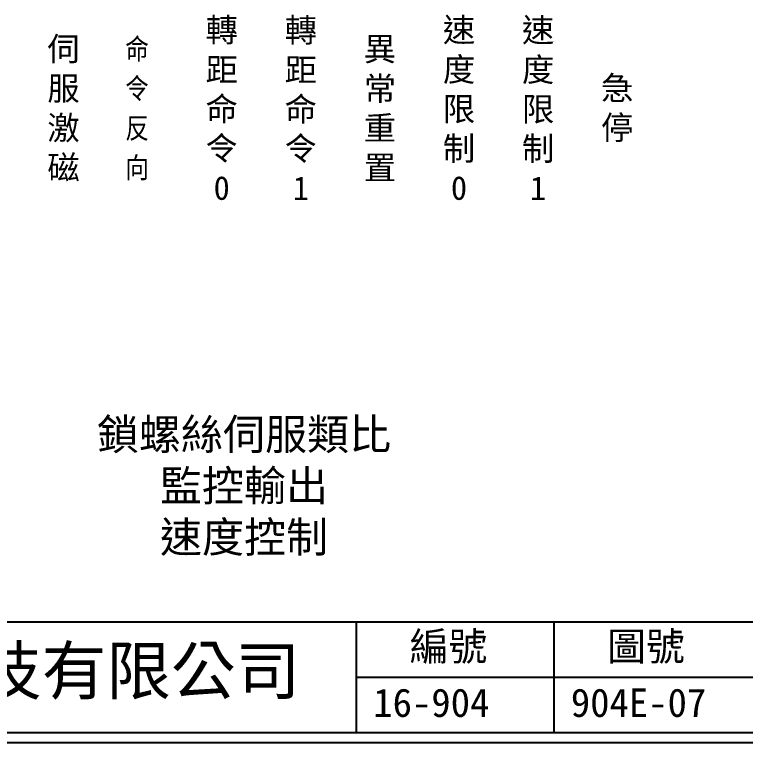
# Model space of a CAD drawing. Extents: x 627 to 914, y 3 to 207.
# Drawn here: x 719.7 to 812.1, y 3 to 95.1 of the extents above; entities that cross this region are included whole.
import ezdxf

# ---------------------------------------------------------------- set-up
doc = ezdxf.new("R2010")
doc.units = 0
doc.layers.add('圖框層', color=7, linetype='CONTINUOUS')
doc.layers.add('標尺寸層', color=3, linetype='CONTINUOUS')
doc.styles.add('CNS', font='romanc.shx', dxfattribs={"bigfont": 'chineset.shx'})
doc.styles.add('STSL', font='kaiu.ttf')

msp = doc.modelspace()

# ---------------------------------------------------------------- linework, layer by layer
at = {"layer": '圖框層', "color": 0}
for p, q in [((628.447, 18.25), (912.947, 18.25)), ((762.947, 4.25), (762.947, 18.25)), ((787.947, 4.25), (787.947, 18.25)), ((762.947, 11.25), (912.947, 11.25)), ((628.447, 4.25), (912.947, 4.25)), ((627.197, 3), (914.197, 3))]:
    msp.add_line(p, q, dxfattribs=at)

# ---------------------------------------------------------------- texts
at = {"layer": '圖框層', "color": 0, "style": 'STSL'}
for s, height, p in [('編號', 3.6, (769.662, 13.337)), ('圖號', 3.6, (794.662, 13.337)), ('泓陞自動化科技有限公司', 6, (665.8, 9.076)), ('16-904', 3.6, (765.06, 6.224)), ('904E-07', 3.6, (790.06, 6.224))]:
    msp.add_text(s, height=height, dxfattribs=at).set_placement(p)
at = {"layer": '標尺寸層', "color": 0, "attachment_point": 5, "style": 'CNS'}
for s, insert, char_height, width in [('{\\fDFKai-SB|b0|i0|c136|p65;轉距命令0}', (745.88, 83.142), 3, 1.88876), ('{\\fDFKai-SB|b0|i0|c136|p65;轉距命令1}', (755.89, 83.142), 3, 1.88876), ('{\\fDFKai-SB|b0|i0|c136|p65;速度限制0}', (775.91, 83.142), 3, 1.88876), ('{\\fDFKai-SB|b0|i0|c136|p65;速度限制1}', (785.92, 83.142), 3, 1.88876), ('{\\fDFKai-SB|b0|i0|c136|p65;伺服激磁}', (725.86, 83.142), 3, 1.88876), ('命令反向', (735.172, 83.142), 3, 1.88876), ('{\\fDFKai-SB|b0|i0|c136|p65;異常重置}', (765.9, 83.142), 3, 1.88876), ('{\\fDFKai-SB|b0|i0|c136|p65;急停}', (795.93, 83.142), 3, 1.88876), ('{\\fDFKai-SB|b0|i0|c136|p65;鎖螺絲伺服類比監控輸出\\P速度控制}', (748.703, 35.27), 3.9, 37.73528)]:
    msp.add_mtext(s, dxfattribs=dict(at, insert=insert, char_height=char_height, width=width))

doc.saveas('drawing.dxf')
